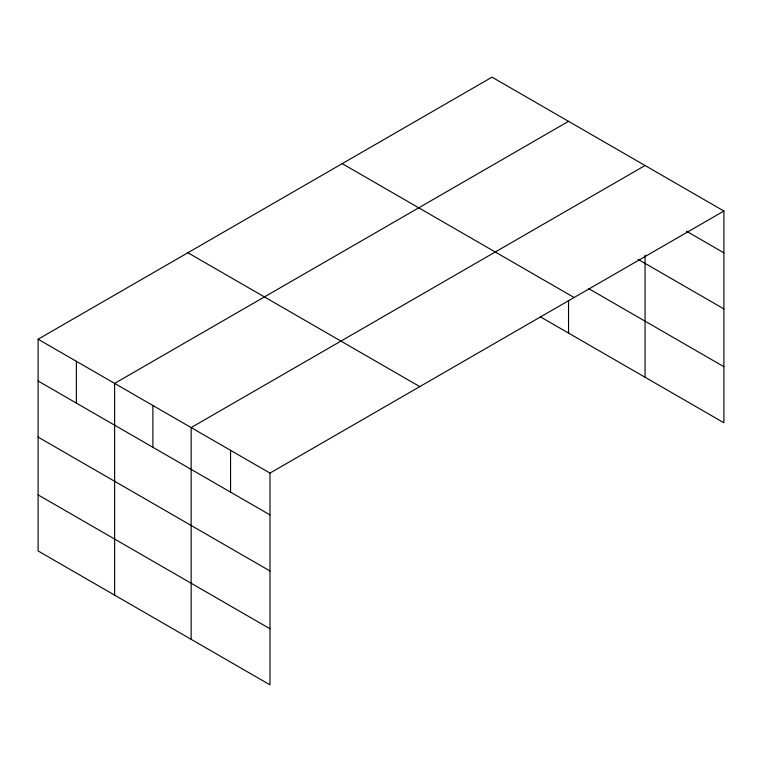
<?xml version="1.0" encoding="UTF-8"?>
<svg xmlns="http://www.w3.org/2000/svg" width="762" height="762" viewBox="0 0 762 762"><rect width="100%" height="100%" fill="white"/><g stroke="black" fill="none" stroke-linecap="round" stroke-linejoin="round"><path stroke-width="1.14" d="M723.9 211.036L269.986 473.097L269.986 684.847L38.1 550.964L38.1 339.223L492.014 77.153L723.9 211.036L723.9 422.777L540.344 316.802M568.538 121.339L114.624 383.4L114.624 595.151M645.062 165.516L191.148 427.577L191.148 639.328M686.505 231.229L723.9 252.822M638.013 259.318L723.9 308.905M588.674 288.627L723.9 366.693M342.224 163.64L574.11 297.513M187.89 252.736L419.776 386.62M38.1 339.223L269.986 473.097M38.1 381.01L269.986 514.893M38.1 437.093L269.986 570.976M38.1 494.881L269.986 628.764M645.062 255.213L645.062 377.257M568.538 300.361L568.538 333.08M230.562 450.342L230.562 492.128M152.886 405.489L152.886 447.284M76.362 361.312L76.362 403.098"/></g></svg>
